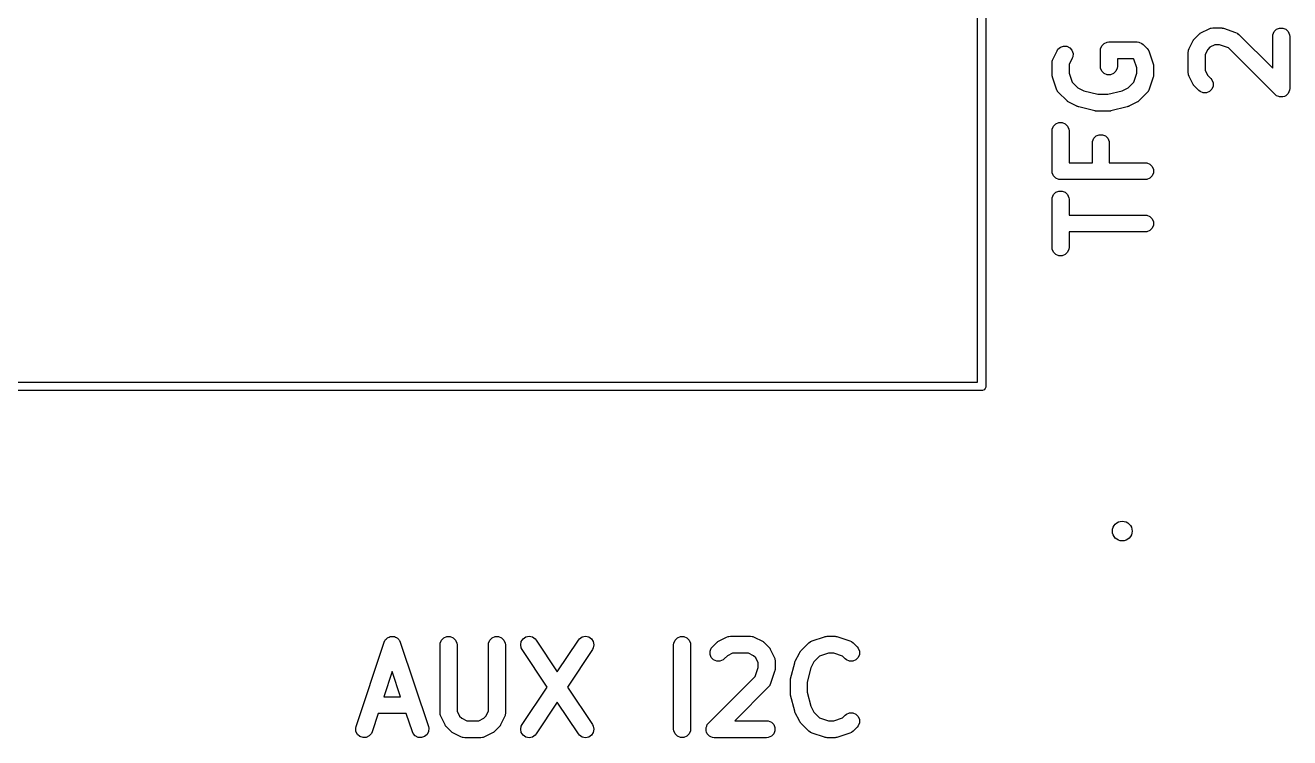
# Model space of a CAD drawing. Extents: x 4.82 to 6.78, y -4.8 to -2.93.
# Drawn here: x 5.837 to 6.72, y -4.798 to -4.3 of the extents above; entities that cross this region are included whole.
import ezdxf

# ---------------------------------------------------------------- set-up
doc = ezdxf.new("R2010")
doc.units = 0
doc.header["$MEASUREMENT"] = 0
doc.layers.add('BLACK', color=7, linetype='CONTINUOUS')

msp = doc.modelspace()

# ---------------------------------------------------------------- linework, layer by layer
at = {"layer": 'BLACK', "linetype": 'CONTINUOUS'}
for p, q in [((6.50195, -4.54898), (6.50195, -3.17693)), ((6.50785, -3.17398), (6.50785, -4.55193)), ((6.65262, -4.3104), (6.65293, -4.3099)), ((6.65293, -4.3099), (6.65299, -4.30976)), ((6.65299, -4.30976), (6.65312, -4.30959)), ((6.65312, -4.30959), (6.65324, -4.30942)), ((6.65324, -4.30942), (6.65335, -4.30931)), ((6.65335, -4.30931), (6.65373, -4.30886)), ((6.65373, -4.30886), (6.65654, -4.30605)), ((6.65654, -4.30605), (6.65699, -4.30568)), ((6.65699, -4.30568), (6.65709, -4.30556)), ((6.65709, -4.30556), (6.65727, -4.30545)), ((6.65727, -4.30545), (6.65743, -4.30531)), ((6.65743, -4.30531), (6.65758, -4.30525)), ((6.65758, -4.30525), (6.65807, -4.30494)), ((6.65807, -4.30494), (6.6637, -4.30213)), ((6.6637, -4.30213), (6.66478, -4.30172)), ((6.66478, -4.30172), (6.66499, -4.3017)), ((6.66499, -4.3017), (6.66519, -4.30162)), ((6.66519, -4.30162), (6.66634, -4.30151)), ((6.66634, -4.30151), (6.67196, -4.30151)), ((6.67196, -4.30151), (6.67255, -4.30156)), ((6.67255, -4.30156), (6.6727, -4.30155)), ((6.6727, -4.30155), (6.67291, -4.3016)), ((6.67291, -4.3016), (6.67312, -4.30162)), ((6.67312, -4.30162), (6.67326, -4.30168)), ((6.67326, -4.30168), (6.67383, -4.30181)), ((6.67383, -4.30181), (6.68227, -4.30462)), ((6.68227, -4.30462), (6.68332, -4.30509)), ((6.68332, -4.30509), (6.68348, -4.30523)), ((6.68348, -4.30523), (6.68368, -4.30531)), ((6.68368, -4.30531), (6.68458, -4.30605)), ((6.68458, -4.30605), (6.70824, -4.32971)), ((6.70824, -4.30741), (6.70835, -4.30626)), ((6.70824, -4.32971), (6.70824, -4.30741)), ((6.70835, -4.30626), (6.70923, -4.30413)), ((6.70923, -4.30413), (6.71086, -4.3025)), ((6.71086, -4.3025), (6.71299, -4.30162)), ((6.71299, -4.30162), (6.7153, -4.30162)), ((6.7153, -4.30162), (6.71743, -4.3025)), ((6.71743, -4.3025), (6.71906, -4.30413)), ((6.71906, -4.30413), (6.71994, -4.30626)), ((6.71994, -4.30626), (6.72005, -4.30741)), ((6.72005, -4.30741), (6.72005, -4.34397)), ((6.55473, -4.32305), (6.55754, -4.31743)), ((6.55754, -4.31743), (6.55816, -4.31645)), ((6.55816, -4.31645), (6.5599, -4.31494)), ((6.5599, -4.31494), (6.56209, -4.31421)), ((6.56209, -4.31421), (6.56439, -4.31437)), ((6.56439, -4.31437), (6.56645, -4.3154)), ((6.56645, -4.3154), (6.56796, -4.31714)), ((6.56796, -4.31714), (6.56869, -4.31933)), ((6.58785, -4.31726), (6.58797, -4.3161)), ((6.58785, -4.3285), (6.58785, -4.31726)), ((6.58797, -4.3161), (6.58885, -4.31397)), ((6.58885, -4.31397), (6.59048, -4.31235)), ((6.59048, -4.31235), (6.59261, -4.31146)), ((6.59261, -4.31146), (6.59376, -4.31135)), ((6.59376, -4.31135), (6.61345, -4.31135)), ((6.61345, -4.31135), (6.6146, -4.31146)), ((6.6146, -4.31146), (6.61673, -4.31235)), ((6.61673, -4.31235), (6.61673, -4.31235)), ((6.61673, -4.31235), (6.61762, -4.31308)), ((6.61762, -4.31308), (6.62043, -4.31589)), ((6.62043, -4.31589), (6.62117, -4.31679)), ((6.62117, -4.31679), (6.62125, -4.31698)), ((6.62125, -4.31698), (6.62139, -4.31714)), ((6.62139, -4.31714), (6.62186, -4.3182)), ((6.62186, -4.3182), (6.62467, -4.32664)), ((6.64918, -4.31866), (6.6493, -4.31751)), ((6.64918, -4.33272), (6.64918, -4.31866)), ((6.6493, -4.31751), (6.64938, -4.31731)), ((6.64938, -4.31731), (6.64939, -4.3171)), ((6.64939, -4.3171), (6.64981, -4.31602)), ((6.64981, -4.31602), (6.65262, -4.3104)), ((6.66276, -4.31654), (6.661, -4.32006)), ((6.66421, -4.31508), (6.66276, -4.31654)), ((6.66773, -4.31332), (6.66421, -4.31508)), ((6.671, -4.31332), (6.66773, -4.31332)), ((6.67721, -4.31539), (6.671, -4.31332)), ((6.70997, -4.34815), (6.67721, -4.31539)), ((6.55411, -4.32569), (6.55422, -4.32454)), ((6.55411, -4.33413), (6.55411, -4.32569)), ((6.55422, -4.32454), (6.5543, -4.32434)), ((6.5543, -4.32434), (6.55432, -4.32413)), ((6.55432, -4.32413), (6.55473, -4.32305)), ((6.56811, -4.32271), (6.56592, -4.32709)), ((6.56592, -4.32709), (6.56592, -4.33317)), ((6.56852, -4.32163), (6.56811, -4.32271)), ((6.56869, -4.31933), (6.56852, -4.32163)), ((6.611, -4.32316), (6.59967, -4.32316)), ((6.59967, -4.32316), (6.59967, -4.3285)), ((6.6111, -4.32326), (6.611, -4.32316)), ((6.61316, -4.32946), (6.6111, -4.32326)), ((6.62467, -4.32664), (6.6248, -4.32721)), ((6.6248, -4.32721), (6.62486, -4.32735)), ((6.62486, -4.32735), (6.62488, -4.32756)), ((6.62488, -4.32756), (6.62493, -4.32777)), ((6.62493, -4.32777), (6.62492, -4.32792)), ((6.62492, -4.32792), (6.62498, -4.3285)), ((6.661, -4.32006), (6.661, -4.33133)), ((6.55417, -4.33471), (6.55411, -4.33413)), ((6.55416, -4.33487), (6.55417, -4.33471)), ((6.5542, -4.33507), (6.55416, -4.33487)), ((6.55422, -4.33528), (6.5542, -4.33507)), ((6.55428, -4.33542), (6.55422, -4.33528)), ((6.55441, -4.336), (6.55428, -4.33542)), ((6.55722, -4.34443), (6.55441, -4.336)), ((6.56592, -4.33317), (6.56799, -4.33937)), ((6.58797, -4.32966), (6.58785, -4.3285)), ((6.58885, -4.33178), (6.58797, -4.32966)), ((6.59048, -4.33341), (6.58885, -4.33178)), ((6.59261, -4.3343), (6.59048, -4.33341)), ((6.59491, -4.3343), (6.59261, -4.3343)), ((6.59704, -4.33341), (6.59491, -4.3343)), ((6.59867, -4.33178), (6.59704, -4.33341)), ((6.59955, -4.32966), (6.59867, -4.33178)), ((6.59967, -4.3285), (6.59955, -4.32966)), ((6.6111, -4.33937), (6.61316, -4.33317)), ((6.61316, -4.33317), (6.61316, -4.32946)), ((6.62467, -4.336), (6.62186, -4.34443)), ((6.6248, -4.33542), (6.62467, -4.336)), ((6.62486, -4.33528), (6.6248, -4.33542)), ((6.62488, -4.33507), (6.62486, -4.33528)), ((6.62493, -4.33487), (6.62488, -4.33507)), ((6.62498, -4.33413), (6.62492, -4.33471)), ((6.62492, -4.33471), (6.62493, -4.33487)), ((6.62498, -4.3285), (6.62498, -4.33413)), ((6.6493, -4.33387), (6.64918, -4.33272)), ((6.64938, -4.33407), (6.6493, -4.33387)), ((6.64939, -4.33428), (6.64938, -4.33407)), ((6.64981, -4.33536), (6.64939, -4.33428)), ((6.65262, -4.34099), (6.64981, -4.33536)), ((6.661, -4.33133), (6.66276, -4.33485)), ((6.66276, -4.33485), (6.66489, -4.33698)), ((6.5577, -4.34549), (6.55722, -4.34443)), ((6.55784, -4.34565), (6.5577, -4.34549)), ((6.56799, -4.33937), (6.57195, -4.34334)), ((6.57195, -4.34334), (6.57614, -4.34543)), ((6.57614, -4.34543), (6.58605, -4.34791)), ((6.59303, -4.34791), (6.60295, -4.34543)), ((6.60295, -4.34543), (6.60714, -4.34334)), ((6.60714, -4.34334), (6.6111, -4.33937)), ((6.62139, -4.34549), (6.62125, -4.34565)), ((6.62186, -4.34443), (6.62139, -4.34549)), ((6.65293, -4.34148), (6.65262, -4.34099)), ((6.65299, -4.34163), (6.65293, -4.34148)), ((6.65312, -4.34179), (6.65299, -4.34163)), ((6.65324, -4.34197), (6.65312, -4.34179)), ((6.65335, -4.34207), (6.65324, -4.34197)), ((6.65373, -4.34252), (6.65335, -4.34207)), ((6.65654, -4.34533), (6.65373, -4.34252)), ((6.65743, -4.34607), (6.65654, -4.34533)), ((6.66562, -4.34444), (6.664, -4.34607)), ((6.66489, -4.33698), (6.66562, -4.33788)), ((6.66562, -4.33788), (6.66651, -4.34001)), ((6.66651, -4.34231), (6.66562, -4.34444)), ((6.66651, -4.34001), (6.66651, -4.34231)), ((6.71994, -4.34512), (6.71906, -4.34725)), ((6.72005, -4.34397), (6.71994, -4.34512)), ((6.55792, -4.34585), (6.55784, -4.34565)), ((6.55865, -4.34674), (6.55792, -4.34585)), ((6.56428, -4.35236), (6.55865, -4.34674)), ((6.56473, -4.35274), (6.56428, -4.35236)), ((6.56483, -4.35285), (6.56473, -4.35274)), ((6.56501, -4.35297), (6.56483, -4.35285)), ((6.56517, -4.3531), (6.56501, -4.35297)), ((6.56531, -4.35316), (6.56517, -4.3531)), ((6.56581, -4.35347), (6.56531, -4.35316)), ((6.57143, -4.35628), (6.56581, -4.35347)), ((6.58605, -4.34791), (6.59303, -4.34791)), ((6.61327, -4.35347), (6.60765, -4.35628)), ((6.61377, -4.35316), (6.61327, -4.35347)), ((6.61391, -4.3531), (6.61377, -4.35316)), ((6.61408, -4.35297), (6.61391, -4.3531)), ((6.61425, -4.35285), (6.61408, -4.35297)), ((6.61436, -4.35274), (6.61425, -4.35285)), ((6.61481, -4.35236), (6.61436, -4.35274)), ((6.62043, -4.34674), (6.61481, -4.35236)), ((6.62117, -4.34585), (6.62043, -4.34674)), ((6.62125, -4.34565), (6.62117, -4.34585)), ((6.65956, -4.34695), (6.65743, -4.34607)), ((6.66187, -4.34695), (6.65956, -4.34695)), ((6.664, -4.34607), (6.66187, -4.34695)), ((6.71086, -4.34888), (6.70997, -4.34815)), ((6.71237, -4.3495), (6.71086, -4.34888)), ((6.71299, -4.34976), (6.71237, -4.3495)), ((6.7153, -4.34976), (6.71299, -4.34976)), ((6.71299, -4.34976), (6.71299, -4.34976)), ((6.71632, -4.34934), (6.7153, -4.34976)), ((6.7153, -4.34976), (6.7153, -4.34976)), ((6.71743, -4.34888), (6.71632, -4.34934)), ((6.71906, -4.34725), (6.71743, -4.34888)), ((6.57152, -4.35632), (6.57143, -4.35628)), ((6.57155, -4.35634), (6.57152, -4.35632)), ((6.57204, -4.35651), (6.57155, -4.35634)), ((6.57252, -4.3567), (6.57204, -4.35651)), ((6.57256, -4.3567), (6.57252, -4.3567)), ((6.57264, -4.35673), (6.57256, -4.3567)), ((6.58389, -4.35954), (6.57264, -4.35673)), ((6.58409, -4.35957), (6.58389, -4.35954)), ((6.58417, -4.35961), (6.58409, -4.35957)), ((6.58461, -4.35965), (6.58417, -4.35961)), ((6.58504, -4.35971), (6.58461, -4.35965)), ((6.58512, -4.3597), (6.58504, -4.35971)), ((6.58532, -4.35972), (6.58512, -4.3597)), ((6.59376, -4.35972), (6.58532, -4.35972)), ((6.59396, -4.3597), (6.59376, -4.35972)), ((6.59405, -4.35971), (6.59396, -4.3597)), ((6.59448, -4.35965), (6.59405, -4.35971)), ((6.59491, -4.35961), (6.59448, -4.35965)), ((6.59499, -4.35957), (6.59491, -4.35961)), ((6.59519, -4.35954), (6.59499, -4.35957)), ((6.60644, -4.35673), (6.59519, -4.35954)), ((6.60653, -4.3567), (6.60644, -4.35673)), ((6.60657, -4.3567), (6.60653, -4.3567)), ((6.60705, -4.35651), (6.60657, -4.3567)), ((6.60753, -4.35634), (6.60705, -4.35651)), ((6.60757, -4.35632), (6.60753, -4.35634)), ((6.60765, -4.35628), (6.60757, -4.35632)), ((6.55422, -4.37235), (6.5551, -4.37022)), ((6.5551, -4.37022), (6.55673, -4.36859)), ((6.55673, -4.36859), (6.55886, -4.36771)), ((6.55886, -4.36771), (6.56117, -4.36771)), ((6.56117, -4.36771), (6.5633, -4.36859)), ((6.5633, -4.36859), (6.56492, -4.37022)), ((6.56492, -4.37022), (6.56581, -4.37235)), ((6.55411, -4.3735), (6.55422, -4.37235)), ((6.55411, -4.40162), (6.55411, -4.3735)), ((6.56581, -4.37235), (6.56592, -4.3735)), ((6.56592, -4.3735), (6.56592, -4.39571)), ((6.58223, -4.38193), (6.58234, -4.38078)), ((6.58234, -4.38078), (6.58323, -4.37865)), ((6.58323, -4.37865), (6.58486, -4.37702)), ((6.58486, -4.37702), (6.58698, -4.37614)), ((6.58698, -4.37614), (6.58929, -4.37614)), ((6.58929, -4.37614), (6.59142, -4.37702)), ((6.59142, -4.37702), (6.59305, -4.37865)), ((6.59305, -4.37865), (6.59393, -4.38078)), ((6.59393, -4.38078), (6.59404, -4.38193)), ((6.58223, -4.39571), (6.58223, -4.38193)), ((6.59404, -4.38193), (6.59404, -4.39571)), ((6.56592, -4.39571), (6.58223, -4.39571)), ((6.59404, -4.39571), (6.61907, -4.39571)), ((6.61907, -4.39571), (6.62022, -4.39583)), ((6.62022, -4.39583), (6.62235, -4.39671)), ((6.62235, -4.39671), (6.62398, -4.39834)), ((6.62398, -4.39834), (6.62486, -4.40047)), ((6.55422, -4.40277), (6.55411, -4.40162)), ((6.5551, -4.4049), (6.55422, -4.40277)), ((6.55673, -4.40653), (6.5551, -4.4049)), ((6.55886, -4.40741), (6.55673, -4.40653)), ((6.56001, -4.40753), (6.55886, -4.40741)), ((6.62022, -4.40741), (6.61907, -4.40753)), ((6.62235, -4.40653), (6.62022, -4.40741)), ((6.62398, -4.4049), (6.62235, -4.40653)), ((6.62486, -4.40277), (6.62398, -4.4049)), ((6.62486, -4.40047), (6.62486, -4.40277)), ((6.55673, -4.41639), (6.55886, -4.41551)), ((6.55886, -4.41551), (6.56117, -4.41551)), ((6.61907, -4.40753), (6.56001, -4.40753)), ((6.56117, -4.41551), (6.5633, -4.41639)), ((6.55411, -4.4213), (6.55422, -4.42015)), ((6.55411, -4.45505), (6.55411, -4.4213)), ((6.55422, -4.42015), (6.5551, -4.41802)), ((6.5551, -4.41802), (6.55673, -4.41639)), ((6.5633, -4.41639), (6.56492, -4.41802)), ((6.56492, -4.41802), (6.56581, -4.42015)), ((6.56581, -4.42015), (6.56592, -4.4213)), ((6.56592, -4.4213), (6.56592, -4.43227)), ((6.56592, -4.43227), (6.61907, -4.43227)), ((6.61907, -4.43227), (6.62022, -4.43239)), ((6.62022, -4.43239), (6.62235, -4.43327)), ((6.62235, -4.43327), (6.62398, -4.4349)), ((6.62398, -4.44146), (6.62235, -4.44309)), ((6.62398, -4.4349), (6.62486, -4.43703)), ((6.62486, -4.43933), (6.62398, -4.44146)), ((6.62486, -4.43703), (6.62486, -4.43933)), ((6.61907, -4.44408), (6.56592, -4.44408)), ((6.56592, -4.44408), (6.56592, -4.45505)), ((6.62022, -4.44397), (6.61907, -4.44408)), ((6.62235, -4.44309), (6.62022, -4.44397)), ((6.55422, -4.4562), (6.55411, -4.45505)), ((6.5551, -4.45833), (6.55422, -4.4562)), ((6.55673, -4.45996), (6.5551, -4.45833)), ((6.55886, -4.46084), (6.55673, -4.45996)), ((6.5633, -4.45996), (6.56117, -4.46084)), ((6.56492, -4.45833), (6.5633, -4.45996)), ((6.56581, -4.4562), (6.56492, -4.45833)), ((6.56592, -4.45505), (6.56581, -4.4562)), ((6.56117, -4.46084), (6.55886, -4.46084)), ((6.5049, -4.55488), (5.12695, -4.55488)), ((5.1299, -4.54898), (6.50195, -4.54898)), ((6.50548, -4.55483), (6.5049, -4.55488)), ((6.50654, -4.55438), (6.50548, -4.55483)), ((6.50736, -4.55357), (6.50654, -4.55438)), ((6.5078, -4.55251), (6.50736, -4.55357)), ((6.50785, -4.55193), (6.5078, -4.55251)), ((6.06785, -4.78976), (6.08754, -4.7307)), ((6.08754, -4.7307), (6.08801, -4.72965)), ((6.08801, -4.72965), (6.08829, -4.72933)), ((6.08829, -4.72933), (6.08848, -4.72895)), ((6.08848, -4.72895), (6.08904, -4.72847)), ((6.08904, -4.72847), (6.08952, -4.72791)), ((6.08952, -4.72791), (6.0899, -4.72772)), ((6.0899, -4.72772), (6.09022, -4.72744)), ((6.09022, -4.72744), (6.09092, -4.72721)), ((6.09092, -4.72721), (6.09158, -4.72688)), ((6.09158, -4.72688), (6.092, -4.72685)), ((6.092, -4.72685), (6.0924, -4.72671)), ((6.0924, -4.72671), (6.09314, -4.72677)), ((6.09314, -4.72677), (6.09388, -4.72671)), ((6.09388, -4.72671), (6.09428, -4.72685)), ((6.09428, -4.72685), (6.0947, -4.72688)), ((6.0947, -4.72688), (6.09536, -4.72721)), ((6.09536, -4.72721), (6.09607, -4.72744)), ((6.09607, -4.72744), (6.09639, -4.72772)), ((6.09639, -4.72772), (6.09676, -4.72791)), ((6.09676, -4.72791), (6.09725, -4.72847)), ((6.09725, -4.72847), (6.09781, -4.72895)), ((6.09781, -4.72895), (6.098, -4.72933)), ((6.098, -4.72933), (6.09827, -4.72965)), ((6.09827, -4.72965), (6.09874, -4.7307)), ((6.09874, -4.7307), (6.11843, -4.78976)), ((6.12661, -4.73257), (6.12672, -4.73142)), ((6.12661, -4.78038), (6.12661, -4.73257)), ((6.12672, -4.73142), (6.1276, -4.72929)), ((6.1276, -4.72929), (6.12923, -4.72766)), ((6.12923, -4.72766), (6.13136, -4.72678)), ((6.13136, -4.72678), (6.13366, -4.72678)), ((6.13366, -4.72678), (6.13579, -4.72766)), ((6.13579, -4.72766), (6.13742, -4.72929)), ((6.13742, -4.72929), (6.1383, -4.73142)), ((6.1383, -4.73142), (6.13842, -4.73257)), ((6.13842, -4.73257), (6.13842, -4.77898)), ((6.16035, -4.73257), (6.16047, -4.73142)), ((6.16035, -4.77898), (6.16035, -4.73257)), ((6.16047, -4.73142), (6.16135, -4.72929)), ((6.16135, -4.72929), (6.16298, -4.72766)), ((6.16298, -4.72766), (6.16511, -4.72678)), ((6.16511, -4.72678), (6.16741, -4.72678)), ((6.16741, -4.72678), (6.16954, -4.72766)), ((6.16954, -4.72766), (6.17117, -4.72929)), ((6.17117, -4.72929), (6.17205, -4.73142)), ((6.17205, -4.73142), (6.17216, -4.73257)), ((6.17216, -4.73257), (6.17216, -4.78038)), ((6.18285, -4.73257), (6.1833, -4.73031)), ((6.1833, -4.73483), (6.18285, -4.73257)), ((6.1833, -4.73031), (6.18458, -4.72839)), ((6.18458, -4.72839), (6.1865, -4.72711)), ((6.1865, -4.72711), (6.18876, -4.72667)), ((6.18876, -4.72667), (6.19102, -4.72712)), ((6.19102, -4.72712), (6.19294, -4.7284)), ((6.19294, -4.7284), (6.19367, -4.7293)), ((6.19367, -4.7293), (6.20844, -4.75145)), ((6.20844, -4.75145), (6.22321, -4.7293)), ((6.22321, -4.7293), (6.22395, -4.7284)), ((6.22395, -4.7284), (6.22586, -4.72712)), ((6.22586, -4.72712), (6.22812, -4.72667)), ((6.22812, -4.72667), (6.23038, -4.72711)), ((6.23038, -4.72711), (6.2323, -4.72839)), ((6.2323, -4.72839), (6.23358, -4.73031)), ((6.23358, -4.73031), (6.23403, -4.73257)), ((6.23403, -4.73257), (6.23358, -4.73483)), ((6.28971, -4.73257), (6.28982, -4.73142)), ((6.28971, -4.79163), (6.28971, -4.73257)), ((6.28982, -4.73142), (6.29071, -4.72929)), ((6.29071, -4.72929), (6.29234, -4.72766)), ((6.29234, -4.72766), (6.29446, -4.72678)), ((6.29446, -4.72678), (6.29677, -4.72678)), ((6.29677, -4.72678), (6.2989, -4.72766)), ((6.2989, -4.72766), (6.30053, -4.72929)), ((6.30053, -4.72929), (6.30141, -4.73142)), ((6.30141, -4.73142), (6.30152, -4.73257)), ((6.30152, -4.73257), (6.30152, -4.79163)), ((6.31602, -4.73492), (6.31675, -4.73402)), ((6.31675, -4.73402), (6.31956, -4.73121)), ((6.31956, -4.73121), (6.32002, -4.73084)), ((6.32002, -4.73084), (6.32012, -4.73072)), ((6.32012, -4.73072), (6.3203, -4.73061)), ((6.3203, -4.73061), (6.32046, -4.73047)), ((6.32046, -4.73047), (6.3206, -4.73041)), ((6.3206, -4.73041), (6.3211, -4.7301)), ((6.3211, -4.7301), (6.32672, -4.72729)), ((6.32672, -4.72729), (6.3278, -4.72688)), ((6.3278, -4.72688), (6.32801, -4.72686)), ((6.32801, -4.72686), (6.32821, -4.72678)), ((6.32821, -4.72678), (6.32936, -4.72667)), ((6.32936, -4.72667), (6.34342, -4.72667)), ((6.34342, -4.72667), (6.34458, -4.72678)), ((6.34458, -4.72678), (6.34477, -4.72686)), ((6.34477, -4.72686), (6.34498, -4.72688)), ((6.34498, -4.72688), (6.34606, -4.72729)), ((6.34606, -4.72729), (6.35169, -4.7301)), ((6.35169, -4.7301), (6.35218, -4.73041)), ((6.35218, -4.73041), (6.35233, -4.73047)), ((6.35233, -4.73047), (6.35249, -4.73061)), ((6.35249, -4.73061), (6.35267, -4.73072)), ((6.35267, -4.73072), (6.35277, -4.73084)), ((6.35277, -4.73084), (6.35322, -4.73121)), ((6.35322, -4.73121), (6.35604, -4.73402)), ((6.35604, -4.73402), (6.35641, -4.73447)), ((6.37862, -4.73683), (6.38424, -4.73121)), ((6.38424, -4.73121), (6.38514, -4.73047)), ((6.38514, -4.73047), (6.38533, -4.73039)), ((6.38533, -4.73039), (6.38549, -4.73025)), ((6.38549, -4.73025), (6.38655, -4.72978)), ((6.38655, -4.72978), (6.39499, -4.72697)), ((6.39499, -4.72697), (6.39556, -4.72684)), ((6.39556, -4.72684), (6.3957, -4.72678)), ((6.3957, -4.72678), (6.39591, -4.72676)), ((6.39591, -4.72676), (6.39612, -4.72671)), ((6.39612, -4.72671), (6.39627, -4.72672)), ((6.39627, -4.72672), (6.39685, -4.72667)), ((6.39685, -4.72667), (6.40248, -4.72667)), ((6.40248, -4.72667), (6.40306, -4.72672)), ((6.40306, -4.72672), (6.40322, -4.72671)), ((6.40322, -4.72671), (6.40342, -4.72676)), ((6.40342, -4.72676), (6.40363, -4.72678)), ((6.40363, -4.72678), (6.40377, -4.72684)), ((6.40377, -4.72684), (6.40435, -4.72697)), ((6.40435, -4.72697), (6.41278, -4.72978)), ((6.41278, -4.72978), (6.41384, -4.73025)), ((6.41384, -4.73025), (6.414, -4.73039)), ((6.414, -4.73039), (6.4142, -4.73047)), ((6.4142, -4.73047), (6.41509, -4.73121)), ((6.41509, -4.73121), (6.4179, -4.73402)), ((6.4179, -4.73402), (6.41864, -4.73492)), ((6.18384, -4.73585), (6.1833, -4.73483)), ((6.20134, -4.7621), (6.18384, -4.73585)), ((6.23304, -4.73585), (6.21554, -4.7621)), ((6.23358, -4.73483), (6.23304, -4.73585)), ((6.31513, -4.73704), (6.31602, -4.73492)), ((6.31513, -4.73935), (6.31513, -4.73704)), ((6.31602, -4.74148), (6.31513, -4.73935)), ((6.31765, -4.74311), (6.31602, -4.74148)), ((6.3251, -4.74237), (6.32421, -4.74311)), ((6.32724, -4.74024), (6.3251, -4.74237)), ((6.33076, -4.73848), (6.32724, -4.74024)), ((6.34203, -4.73848), (6.33076, -4.73848)), ((6.34555, -4.74024), (6.34203, -4.73848)), ((6.34701, -4.74169), (6.34555, -4.74024)), ((6.34877, -4.74521), (6.34701, -4.74169)), ((6.35641, -4.73447), (6.35653, -4.73458)), ((6.35653, -4.73458), (6.35664, -4.73475)), ((6.35664, -4.73475), (6.35677, -4.73492)), ((6.35677, -4.73492), (6.35683, -4.73506)), ((6.35683, -4.73506), (6.35714, -4.73556)), ((6.35714, -4.73556), (6.35995, -4.74118)), ((6.35995, -4.74118), (6.36037, -4.74226)), ((6.36037, -4.74226), (6.36038, -4.74247)), ((6.36038, -4.74247), (6.36046, -4.74267)), ((6.36046, -4.74267), (6.36058, -4.74382)), ((6.3747, -4.74399), (6.37751, -4.73837)), ((6.37751, -4.73837), (6.37782, -4.73787)), ((6.37782, -4.73787), (6.37788, -4.73773)), ((6.37788, -4.73773), (6.37802, -4.73757)), ((6.37802, -4.73757), (6.37813, -4.73739)), ((6.37813, -4.73739), (6.37825, -4.73729)), ((6.37825, -4.73729), (6.37862, -4.73683)), ((6.39161, -4.74055), (6.38765, -4.74451)), ((6.39781, -4.73848), (6.39161, -4.74055)), ((6.40152, -4.73848), (6.39781, -4.73848)), ((6.40773, -4.74055), (6.40152, -4.73848)), ((6.40955, -4.74237), (6.40773, -4.74055)), ((6.41045, -4.74311), (6.40955, -4.74237)), ((6.41864, -4.74148), (6.41701, -4.74311)), ((6.41864, -4.73492), (6.41952, -4.73704)), ((6.41952, -4.73935), (6.41864, -4.74148)), ((6.41952, -4.73704), (6.41952, -4.73935)), ((6.09314, -4.75125), (6.08728, -4.76885)), ((6.09901, -4.76885), (6.09314, -4.75125)), ((6.31977, -4.74399), (6.31765, -4.74311)), ((6.32208, -4.74399), (6.31977, -4.74399)), ((6.32421, -4.74311), (6.32208, -4.74399)), ((6.3467, -4.75469), (6.34877, -4.74849)), ((6.34877, -4.74849), (6.34877, -4.74521)), ((6.36027, -4.75131), (6.35746, -4.75975)), ((6.3604, -4.75074), (6.36027, -4.75131)), ((6.36046, -4.7506), (6.3604, -4.75074)), ((6.36048, -4.75039), (6.36046, -4.7506)), ((6.36053, -4.75018), (6.36048, -4.75039)), ((6.36058, -4.74944), (6.36052, -4.75003)), ((6.36052, -4.75003), (6.36053, -4.75018)), ((6.36058, -4.74382), (6.36058, -4.74944)), ((6.37144, -4.75645), (6.37425, -4.7452)), ((6.37425, -4.7452), (6.37428, -4.74512)), ((6.37428, -4.74512), (6.37429, -4.74507)), ((6.37429, -4.74507), (6.37447, -4.74459)), ((6.37447, -4.74459), (6.37464, -4.74411)), ((6.37464, -4.74411), (6.37467, -4.74408)), ((6.37467, -4.74408), (6.3747, -4.74399)), ((6.38555, -4.74869), (6.38307, -4.75861)), ((6.38765, -4.74451), (6.38555, -4.74869)), ((6.41258, -4.74399), (6.41045, -4.74311)), ((6.41488, -4.74399), (6.41258, -4.74399)), ((6.41701, -4.74311), (6.41488, -4.74399)), ((6.31394, -4.78745), (6.3467, -4.75469)), ((6.35746, -4.75975), (6.35699, -4.76081)), ((6.37126, -4.75788), (6.37128, -4.75768)), ((6.37126, -4.76632), (6.37126, -4.75788)), ((6.37127, -4.75759), (6.37133, -4.75716)), ((6.37128, -4.75768), (6.37127, -4.75759)), ((6.37133, -4.75716), (6.37138, -4.75673)), ((6.37138, -4.75673), (6.37141, -4.75665)), ((6.37141, -4.75665), (6.37144, -4.75645)), ((6.38307, -4.75861), (6.38307, -4.76559)), ((6.08728, -4.76885), (6.09901, -4.76885)), ((6.18384, -4.78835), (6.20134, -4.7621)), ((6.21554, -4.7621), (6.23304, -4.78835)), ((6.35604, -4.76206), (6.33237, -4.78572)), ((6.35677, -4.76116), (6.35604, -4.76206)), ((6.35685, -4.76097), (6.35677, -4.76116)), ((6.35699, -4.76081), (6.35685, -4.76097)), ((6.37128, -4.76652), (6.37126, -4.76632)), ((6.37127, -4.7666), (6.37128, -4.76652)), ((6.37133, -4.76704), (6.37127, -4.7666)), ((6.37138, -4.76747), (6.37133, -4.76704)), ((6.37141, -4.76755), (6.37138, -4.76747)), ((6.37144, -4.76775), (6.37141, -4.76755)), ((6.37425, -4.779), (6.37144, -4.76775)), ((6.38307, -4.76559), (6.38555, -4.77551)), ((6.20844, -4.77275), (6.19367, -4.7949)), ((6.22321, -4.7949), (6.20844, -4.77275)), ((6.38555, -4.77551), (6.38765, -4.77969)), ((6.08334, -4.78066), (6.07906, -4.79349)), ((6.10295, -4.78066), (6.08334, -4.78066)), ((6.10722, -4.79349), (6.10295, -4.78066)), ((6.12672, -4.78153), (6.12661, -4.78038)), ((6.1268, -4.78173), (6.12672, -4.78153)), ((6.12682, -4.78194), (6.1268, -4.78173)), ((6.12723, -4.78302), (6.12682, -4.78194)), ((6.13004, -4.78864), (6.12723, -4.78302)), ((6.13842, -4.77898), (6.14018, -4.7825)), ((6.14018, -4.7825), (6.14163, -4.78396)), ((6.14163, -4.78396), (6.14516, -4.78572)), ((6.14516, -4.78572), (6.15362, -4.78572)), ((6.15362, -4.78572), (6.15714, -4.78396)), ((6.15714, -4.78396), (6.15859, -4.7825)), ((6.15859, -4.7825), (6.16035, -4.77898)), ((6.17154, -4.78302), (6.16873, -4.78864)), ((6.17195, -4.78194), (6.17154, -4.78302)), ((6.17197, -4.78173), (6.17195, -4.78194)), ((6.17205, -4.78153), (6.17197, -4.78173)), ((6.17216, -4.78038), (6.17205, -4.78153)), ((6.33237, -4.78572), (6.35467, -4.78572)), ((6.35467, -4.78572), (6.35582, -4.78584)), ((6.35582, -4.78584), (6.35795, -4.78672)), ((6.35795, -4.78672), (6.35958, -4.78835)), ((6.37428, -4.77908), (6.37425, -4.779)), ((6.37429, -4.77913), (6.37428, -4.77908)), ((6.37447, -4.77961), (6.37429, -4.77913)), ((6.37464, -4.78009), (6.37447, -4.77961)), ((6.37467, -4.78012), (6.37464, -4.78009)), ((6.3747, -4.78021), (6.37467, -4.78012)), ((6.37751, -4.78583), (6.3747, -4.78021)), ((6.37782, -4.78633), (6.37751, -4.78583)), ((6.37788, -4.78647), (6.37782, -4.78633)), ((6.37802, -4.78663), (6.37788, -4.78647)), ((6.37813, -4.78681), (6.37802, -4.78663)), ((6.37825, -4.78691), (6.37813, -4.78681)), ((6.37862, -4.78737), (6.37825, -4.78691)), ((6.38765, -4.77969), (6.39161, -4.78365)), ((6.39161, -4.78365), (6.39781, -4.78572)), ((6.39781, -4.78572), (6.40152, -4.78572)), ((6.40152, -4.78572), (6.40773, -4.78365)), ((6.40773, -4.78365), (6.40955, -4.78183)), ((6.40955, -4.78183), (6.41045, -4.78109)), ((6.41045, -4.78109), (6.41258, -4.78021)), ((6.41258, -4.78021), (6.41488, -4.78021)), ((6.41488, -4.78021), (6.41701, -4.78109)), ((6.41701, -4.78109), (6.41864, -4.78272)), ((6.41864, -4.78272), (6.41952, -4.78485)), ((6.41952, -4.78715), (6.41864, -4.78928)), ((6.41952, -4.78485), (6.41952, -4.78715)), ((6.0676, -4.79089), (6.06785, -4.78976)), ((6.06776, -4.79319), (6.0676, -4.79089)), ((6.06879, -4.79525), (6.06776, -4.79319)), ((6.07053, -4.79676), (6.06879, -4.79525)), ((6.07859, -4.79455), (6.07708, -4.79629)), ((6.07906, -4.79349), (6.07859, -4.79455)), ((6.1077, -4.79455), (6.10722, -4.79349)), ((6.10921, -4.79629), (6.1077, -4.79455)), ((6.11749, -4.79525), (6.11575, -4.79676)), ((6.11852, -4.79319), (6.11749, -4.79525)), ((6.11843, -4.78976), (6.11869, -4.79089)), ((6.11869, -4.79089), (6.11852, -4.79319)), ((6.13035, -4.78914), (6.13004, -4.78864)), ((6.13041, -4.78928), (6.13035, -4.78914)), ((6.13055, -4.78945), (6.13041, -4.78928)), ((6.13066, -4.78962), (6.13055, -4.78945)), ((6.13078, -4.78973), (6.13066, -4.78962)), ((6.13115, -4.79018), (6.13078, -4.78973)), ((6.13396, -4.79299), (6.13115, -4.79018)), ((6.13441, -4.79336), (6.13396, -4.79299)), ((6.13452, -4.79348), (6.13441, -4.79336)), ((6.13469, -4.79359), (6.13452, -4.79348)), ((6.13486, -4.79373), (6.13469, -4.79359)), ((6.135, -4.79378), (6.13486, -4.79373)), ((6.1355, -4.7941), (6.135, -4.79378)), ((6.14112, -4.79691), (6.1355, -4.7941)), ((6.16327, -4.7941), (6.15765, -4.79691)), ((6.16377, -4.79378), (6.16327, -4.7941)), ((6.16391, -4.79373), (6.16377, -4.79378)), ((6.16408, -4.79359), (6.16391, -4.79373)), ((6.16425, -4.79348), (6.16408, -4.79359)), ((6.16436, -4.79336), (6.16425, -4.79348)), ((6.16481, -4.79299), (6.16436, -4.79336)), ((6.16762, -4.79018), (6.16481, -4.79299)), ((6.16799, -4.78973), (6.16762, -4.79018)), ((6.16811, -4.78962), (6.16799, -4.78973)), ((6.16822, -4.78945), (6.16811, -4.78962)), ((6.16836, -4.78928), (6.16822, -4.78945)), ((6.16842, -4.78914), (6.16836, -4.78928)), ((6.16873, -4.78864), (6.16842, -4.78914)), ((6.18285, -4.79163), (6.1833, -4.78937)), ((6.1833, -4.79389), (6.18285, -4.79163)), ((6.1833, -4.78937), (6.18384, -4.78835)), ((6.18458, -4.79581), (6.1833, -4.79389)), ((6.1865, -4.79709), (6.18458, -4.79581)), ((6.19294, -4.7958), (6.19102, -4.79708)), ((6.19367, -4.7949), (6.19294, -4.7958)), ((6.22395, -4.7958), (6.22321, -4.7949)), ((6.22586, -4.79708), (6.22395, -4.7958)), ((6.2323, -4.79581), (6.23038, -4.79709)), ((6.23358, -4.79389), (6.2323, -4.79581)), ((6.23304, -4.78835), (6.23358, -4.78937)), ((6.23358, -4.78937), (6.23403, -4.79163)), ((6.23403, -4.79163), (6.23358, -4.79389)), ((6.28982, -4.79278), (6.28971, -4.79163)), ((6.29071, -4.79491), (6.28982, -4.79278)), ((6.29234, -4.79654), (6.29071, -4.79491)), ((6.30053, -4.79491), (6.2989, -4.79654)), ((6.30141, -4.79278), (6.30053, -4.79491)), ((6.30152, -4.79163), (6.30141, -4.79278)), ((6.31232, -4.79047), (6.31278, -4.78937)), ((6.31232, -4.79278), (6.31232, -4.79047)), ((6.31269, -4.79366), (6.31232, -4.79278)), ((6.3132, -4.79491), (6.31269, -4.79366)), ((6.31278, -4.78937), (6.3132, -4.78835)), ((6.3132, -4.78835), (6.31394, -4.78745)), ((6.31483, -4.79654), (6.3132, -4.79491)), ((6.35958, -4.79491), (6.35795, -4.79654)), ((6.35958, -4.78835), (6.36046, -4.79047)), ((6.36046, -4.79278), (6.35958, -4.79491)), ((6.36046, -4.79047), (6.36046, -4.79278)), ((6.38424, -4.79299), (6.37862, -4.78737)), ((6.38514, -4.79373), (6.38424, -4.79299)), ((6.38533, -4.79381), (6.38514, -4.79373)), ((6.38549, -4.79395), (6.38533, -4.79381)), ((6.38655, -4.79442), (6.38549, -4.79395)), ((6.39499, -4.79723), (6.38655, -4.79442)), ((6.41278, -4.79442), (6.40435, -4.79723)), ((6.41384, -4.79395), (6.41278, -4.79442)), ((6.414, -4.79381), (6.41384, -4.79395)), ((6.4142, -4.79373), (6.414, -4.79381)), ((6.41509, -4.79299), (6.4142, -4.79373)), ((6.4179, -4.79018), (6.41509, -4.79299)), ((6.41864, -4.78928), (6.4179, -4.79018)), ((6.07272, -4.79749), (6.07053, -4.79676)), ((6.07502, -4.79732), (6.07272, -4.79749)), ((6.07708, -4.79629), (6.07502, -4.79732)), ((6.11127, -4.79732), (6.10921, -4.79629)), ((6.11357, -4.79749), (6.11127, -4.79732)), ((6.11575, -4.79676), (6.11357, -4.79749)), ((6.1422, -4.79732), (6.14112, -4.79691)), ((6.14241, -4.79734), (6.1422, -4.79732)), ((6.14261, -4.79742), (6.14241, -4.79734)), ((6.14376, -4.79753), (6.14261, -4.79742)), ((6.15501, -4.79753), (6.14376, -4.79753)), ((6.15616, -4.79742), (6.15501, -4.79753)), ((6.15636, -4.79734), (6.15616, -4.79742)), ((6.15657, -4.79732), (6.15636, -4.79734)), ((6.15765, -4.79691), (6.15657, -4.79732)), ((6.18876, -4.79753), (6.1865, -4.79709)), ((6.19102, -4.79708), (6.18876, -4.79753)), ((6.22812, -4.79753), (6.22586, -4.79708)), ((6.23038, -4.79709), (6.22812, -4.79753)), ((6.29446, -4.79742), (6.29234, -4.79654)), ((6.29677, -4.79742), (6.29446, -4.79742)), ((6.2989, -4.79654), (6.29677, -4.79742)), ((6.31573, -4.79691), (6.31483, -4.79654)), ((6.31696, -4.79742), (6.31573, -4.79691)), ((6.31811, -4.79753), (6.31696, -4.79742)), ((6.35467, -4.79753), (6.31811, -4.79753)), ((6.35582, -4.79742), (6.35467, -4.79753)), ((6.35795, -4.79654), (6.35582, -4.79742)), ((6.39556, -4.79736), (6.39499, -4.79723)), ((6.3957, -4.79742), (6.39556, -4.79736)), ((6.39591, -4.79744), (6.3957, -4.79742)), ((6.39612, -4.79749), (6.39591, -4.79744)), ((6.39627, -4.79748), (6.39612, -4.79749)), ((6.39685, -4.79753), (6.39627, -4.79748)), ((6.40248, -4.79753), (6.39685, -4.79753)), ((6.40306, -4.79748), (6.40248, -4.79753)), ((6.40322, -4.79749), (6.40306, -4.79748)), ((6.40342, -4.79744), (6.40322, -4.79749)), ((6.40363, -4.79742), (6.40342, -4.79744)), ((6.40377, -4.79736), (6.40363, -4.79742)), ((6.40435, -4.79723), (6.40377, -4.79736))]:
    msp.add_line(p, q, dxfattribs=at)
at = {"layer": 'BLACK'}
msp.add_circle((6.60309, -4.65311), 0.00689, dxfattribs=at)
msp.add_circle((6.60309, -4.65311), 0.00689, dxfattribs=at)

doc.saveas('drawing.dxf')
